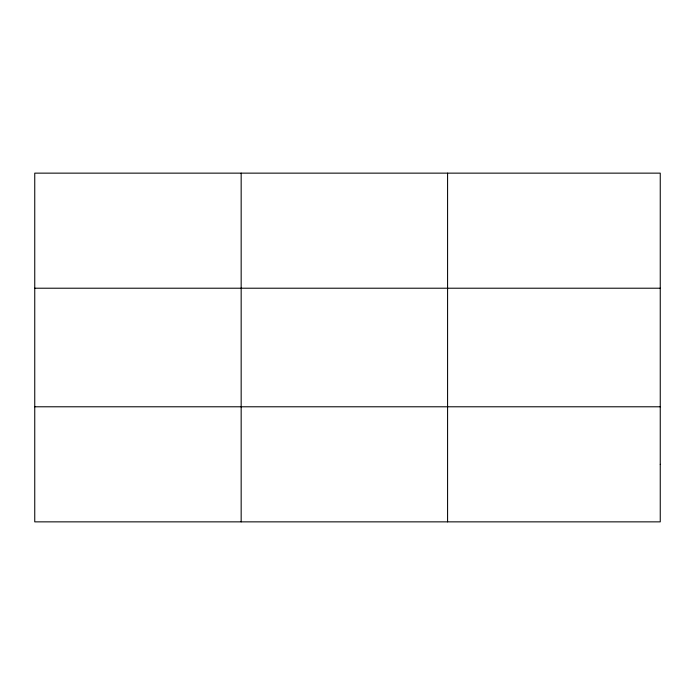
<?xml version="1.0" encoding="UTF-8"?>
<svg xmlns="http://www.w3.org/2000/svg" width="695" height="695" viewBox="0 0 695 695"><rect width="100%" height="100%" fill="white"/><g stroke="black" fill="none" stroke-linecap="round" stroke-linejoin="round"><path stroke-width="1.04" d="M241.165 521.858L241.165 173.142M447.58 521.858L447.58 173.142M34.75 288.216L660.25 288.216M34.75 406.784L660.25 406.784M660.25 464.321L660.25 521.858L34.75 521.858L34.75 173.142L660.25 173.142L660.25 464.321"/></g></svg>
